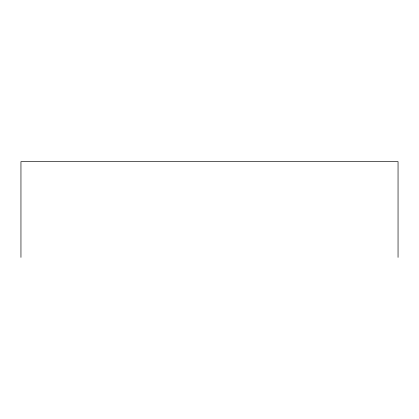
<?xml version="1.0" encoding="UTF-8"?>
<svg xmlns="http://www.w3.org/2000/svg" width="419" height="419" viewBox="0 0 419 419"><rect width="100%" height="100%" fill="white"/><g stroke="black" fill="none" stroke-linecap="round" stroke-linejoin="round"><path stroke-width="0.63" d="M398.05 257.366L398.05 161.634L20.95 161.634L20.95 257.366"/></g></svg>
